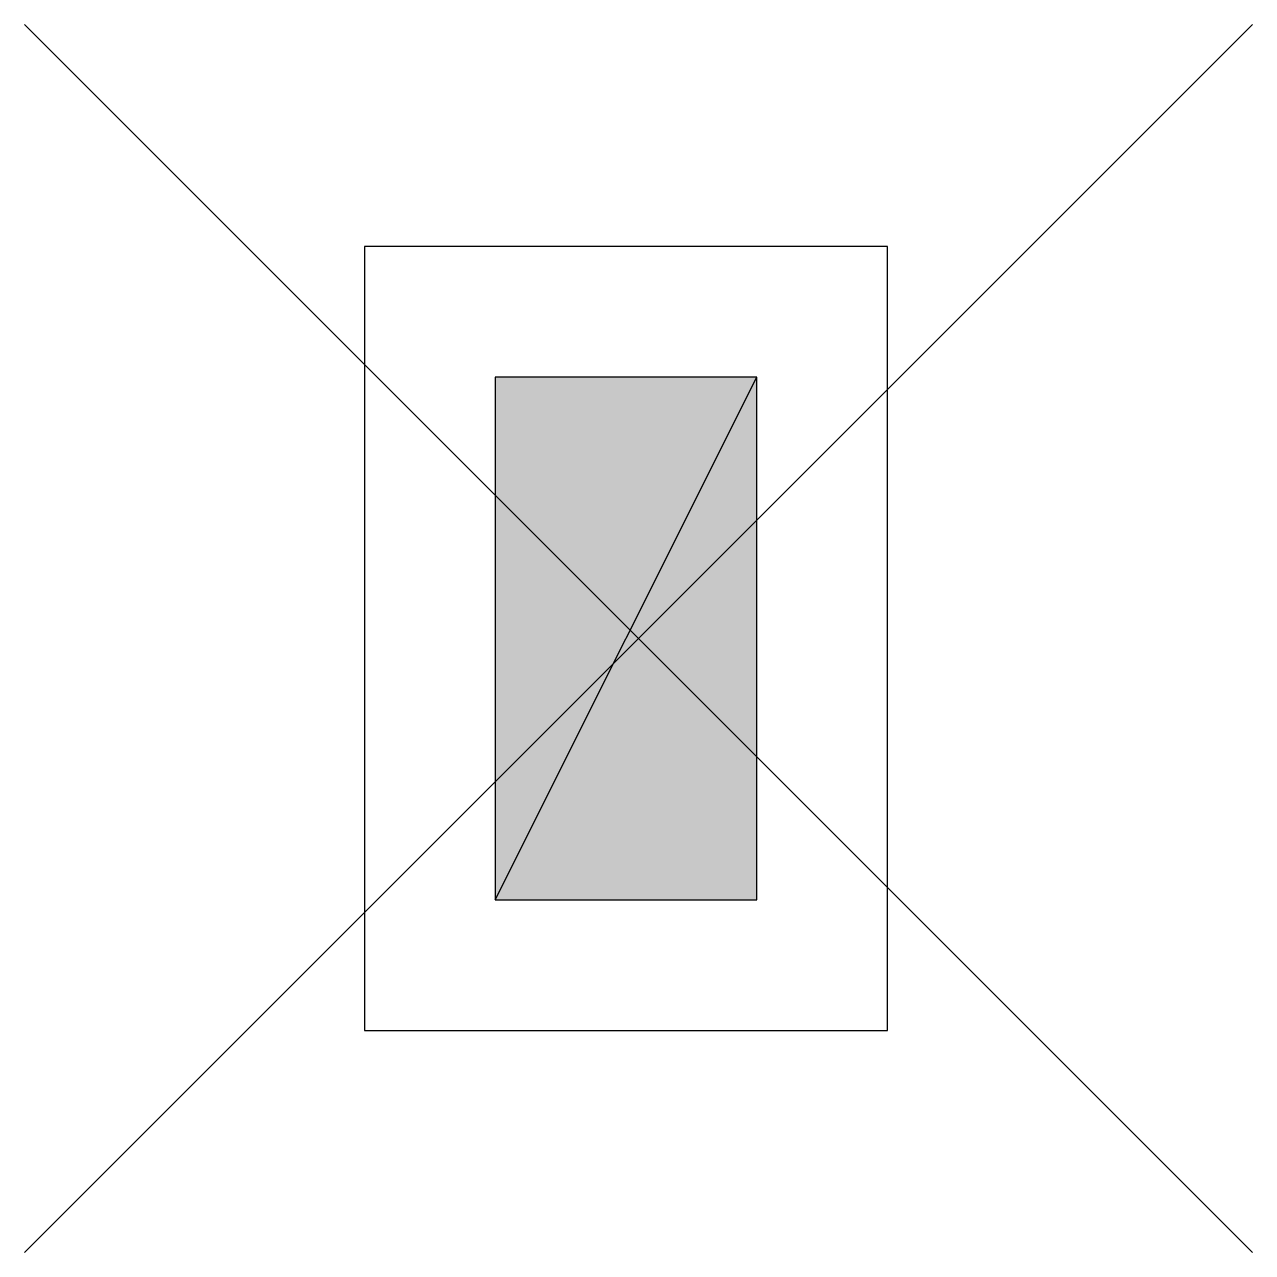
# Model space of a CAD drawing. Extents: x -2.32 to 2.38, y -2.38 to 2.32.
import ezdxf

# ---------------------------------------------------------------- set-up
doc = ezdxf.new("R2010")
doc.units = 0

msp = doc.modelspace()

# ---------------------------------------------------------------- hatches: boundary and pattern name
msp.add_hatch(color=256).paths.add_polyline_path([(0.484, -1.032), (0.484, 0.968), (-0.516, 0.968), (-0.516, -1.032)])

# ---------------------------------------------------------------- linework, layer by layer
for p, q in [((-2.3163, -2.3804), (2.3804, 2.3163)), ((2.3804, -2.3804), (-2.3163, 2.3163)), ((-0.516, -1.032), (0.484, 0.968))]:
    msp.add_line(p, q)
at = {"flags": 128}
for points in [[(0.984, -1.532), (0.984, 1.468), (-1.016, 1.468), (-1.016, -1.532)], [(0.484, -1.032), (0.484, 0.968), (-0.516, 0.968), (-0.516, -1.032)]]:
    msp.add_lwpolyline(points, close=True, dxfattribs=at)

doc.saveas('drawing.dxf')
